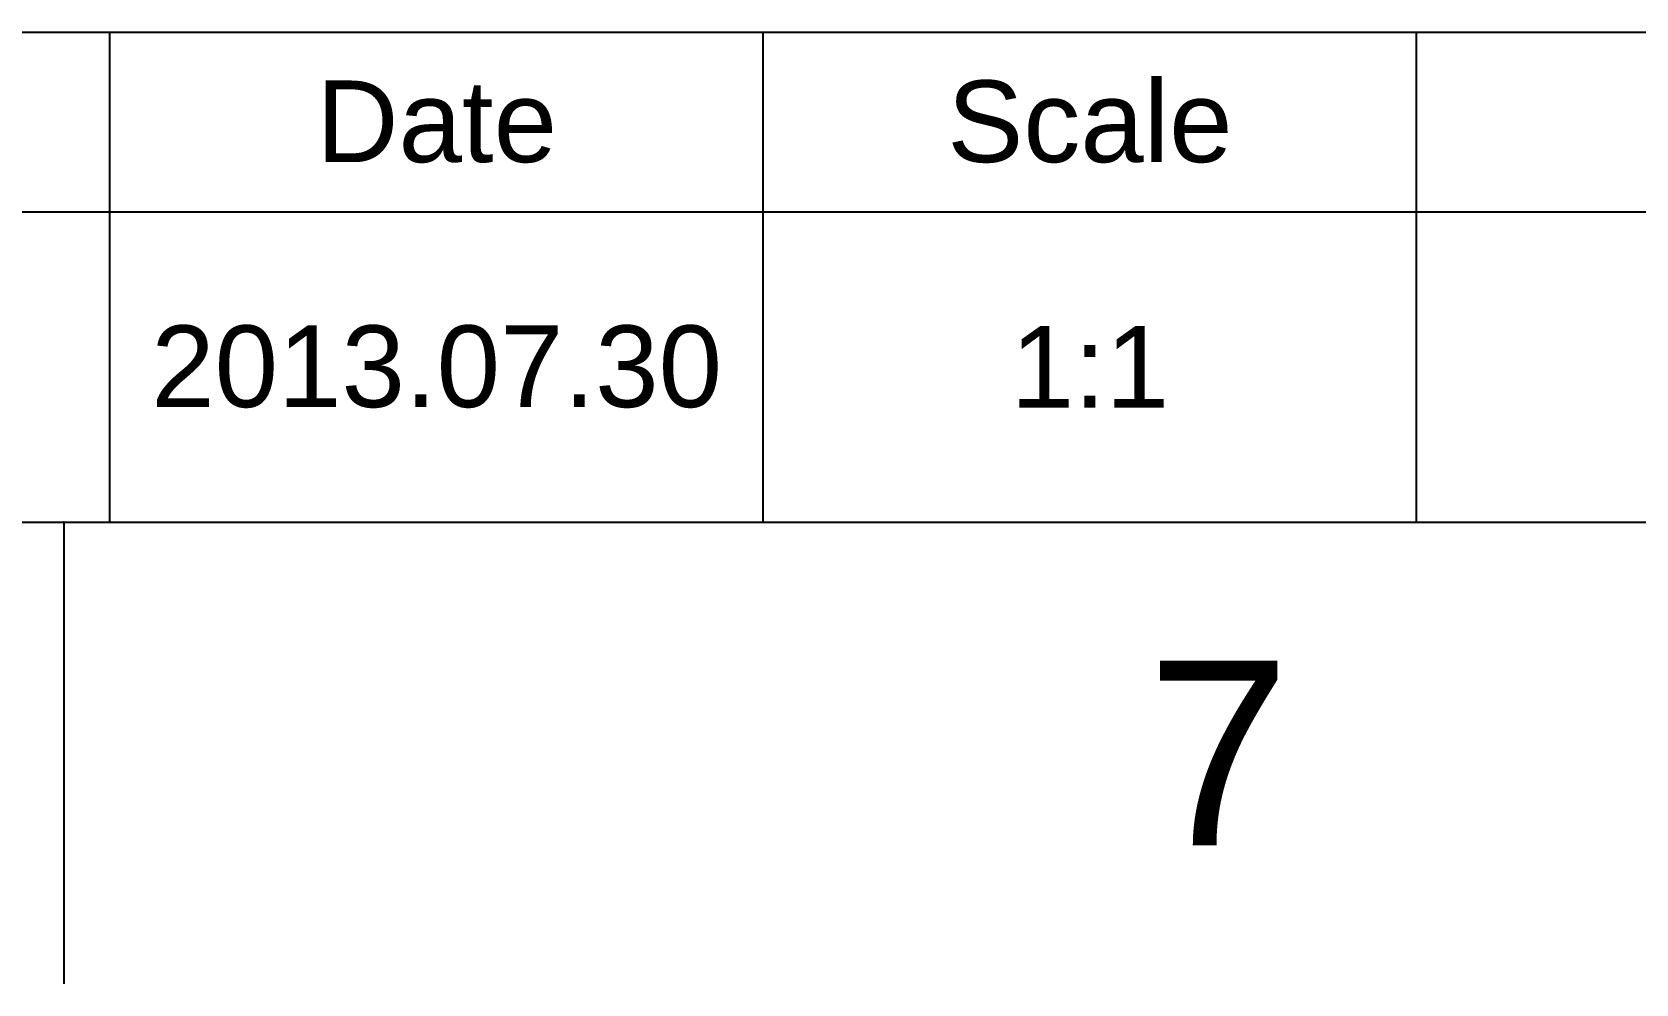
# Model space of a CAD drawing. Header units: millimetres. Extents: x 601 to 1195, y -13 to 407.
# Drawn here: x 1038.48 to 1087.58, y -13.27 to 15.87 of the extents above; entities that cross this region are included whole.
import ezdxf

# ---------------------------------------------------------------- set-up
doc = ezdxf.new("R2010")
doc.units = ezdxf.units.MM
doc.header["$LTSCALE"] = 0.1
doc.layers.add('FORM', color=7, linetype='Continuous')
doc.layers.add('TEXT', color=2, linetype='Continuous')
doc.styles.get("Standard").update_dxf_attribs({"font": 'arial.ttf'})

msp = doc.modelspace()

# ---------------------------------------------------------------- linework, layer by layer
for p, q in [((615.21, 0.869), (1180.867, 0.869)), ((1039.453, 0.869), (1039.453, -13.272))]:
    msp.add_line(p, q)
msp.add_point((1039.453, 0.869))
at = {"layer": 'FORM'}
for p, q in [((910.367, 15.869), (1180.867, 15.869)), ((1040.867, 0.869), (1040.867, 15.869)), ((1040.867, 0.869), (1040.867, 15.869)), ((1040.867, 0.869), (1040.867, 15.869)), ((1060.867, 0.869), (1060.867, 15.869)), ((1080.867, 0.869), (1080.867, 15.869)), ((980.867, 10.369), (1120.867, 10.369))]:
    msp.add_line(p, q, dxfattribs=at)

# ---------------------------------------------------------------- texts
at = {"insert": (1074.806, -6.202), "char_height": 5.657, "attachment_point": 5}
msp.add_mtext_dynamic_manual_height_columns('7', width=50, gutter_width=12.5, heights=[0], dxfattribs=at)
at = {"layer": 'TEXT', "char_height": 2.5, "attachment_point": 5}
for s, insert in [('Date', (1050.867, 13.119)), ('Scale', (1070.867, 13.119)), ('2013.07.30', (1050.867, 5.619)), ('1:1', (1070.867, 5.619))]:
    msp.add_mtext_dynamic_manual_height_columns(s, width=20, gutter_width=12.5, heights=[0], dxfattribs=dict(at, insert=insert))

doc.saveas('drawing.dxf')
